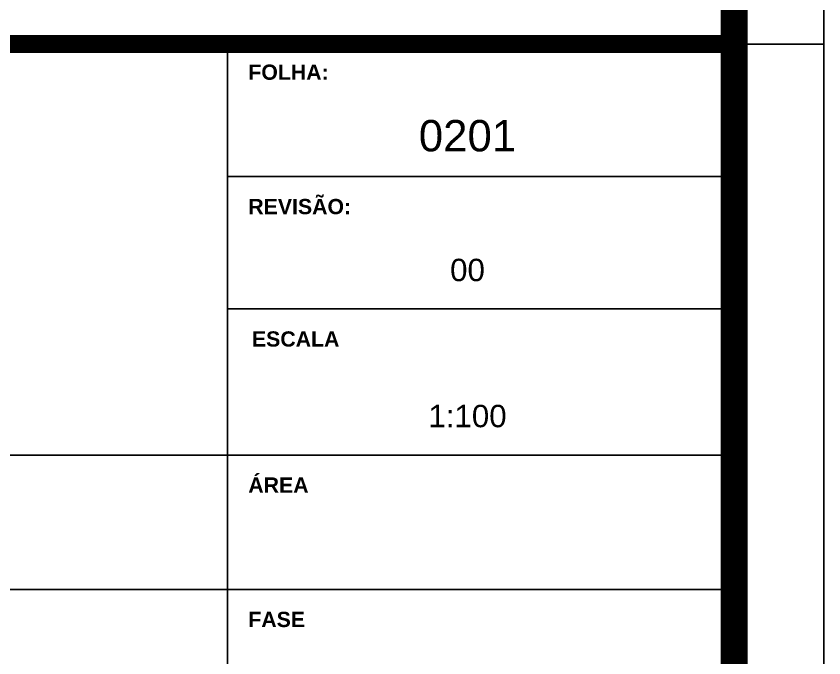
# Model space of a CAD drawing. Header units: millimetres. Extents: x -967 to 563, y -1588 to 506.
# Drawn here: x 130.77 to 139.79, y -272.52 to -265.35 of the extents above; entities that cross this region are included whole.
import ezdxf
from ezdxf.enums import TextEntityAlignment as Align

# ---------------------------------------------------------------- set-up
doc = ezdxf.new("R2010")
doc.units = ezdxf.units.MM
for name, color, linetype in [('00 - IMPPER - FOLHA - BORDAS', 1, 'Continuous'), ('00 - IMPPER - FOLHA - SELO', 253, 'Continuous'), ('00 - IMPPER - FOLHA - TEXTO', 1, 'Continuous')]:
    doc.layers.add(name, color=color, linetype=linetype)
doc.styles.add('IMPPER 1-100', font='arial.ttf', dxfattribs={"height": 0.17})

# ---------------------------------------------------------------- blocks, each defined once
blk = doc.blocks.new('a0 impper')
at = {"layer": '00 - IMPPER - FOLHA - BORDAS'}
blk.add_line((2818.9892, 1145.4109), (2819.9892, 1145.4109), dxfattribs=at)
blk.add_lwpolyline([(2701.0892, 1145.4109), (2701.0892, 1115.7109), (2819.9892, 1115.7109), (2819.9892, 1199.8109), (2702.5892, 1199.8109)], dxfattribs=at)
at = {"layer": '00 - IMPPER - FOLHA - BORDAS', "const_width": 0.3}
blk.add_lwpolyline([(2703.5892, 1116.7109), (2818.9892, 1116.7109), (2818.9892, 1198.8109), (2703.5892, 1198.8109)], close=True, dxfattribs=at)
blk = doc.blocks.new('CARIMBO STORINI (LO) RO')
at = {"layer": '00 - IMPPER - FOLHA - SELO'}
for p, q in [((143.287, 56.575), (143.287, 45.7892)), ((143.287, 55.0971), (148.9429, 55.0971)), ((143.287, 53.6192), (148.9429, 53.6192)), ((131.4429, 51.9892), (148.9429, 51.9892)), ((131.4429, 50.4892), (148.9429, 50.4892))]:
    blk.add_line(p, q, dxfattribs=at)
at = {"layer": '00 - IMPPER - FOLHA - SELO', "color": 240, "true_color": 0xee2d35, "const_width": 0.2}
blk.add_lwpolyline([(131.4429, 56.575), (148.9429, 56.575)], dxfattribs=at)
blk.add_lwpolyline([(131.4429, 56.575), (148.9429, 56.575)], dxfattribs=at)
at = {"layer": '00 - IMPPER - FOLHA - SELO', "color": 2, "char_height": 0.17, "attachment_point": 1, "style": 'IMPPER 1-100'}
for s, insert in [('{\\fArial|b1|i0|c0|p34;FOLHA:}', (143.5179, 56.3471)), ('{\\fArial|b1|i0|c0|p34;REVISÃO:}', (143.5179, 54.8471)), ('{\\fArial|b1|i0|c0|p34;ESCALA}', (143.5585, 53.3692)), ('{\\fArial|b1|i0|c0|p34;ÁREA}', (143.5179, 51.7392)), ('{\\fArial|b1|i0|c0|p34;FASE}', (143.5179, 50.2392))]:
    blk.add_mtext_dynamic_manual_height_columns(s, width=3.980662, gutter_width=0.85, heights=[0], dxfattribs=dict(at, insert=insert))

msp = doc.modelspace()

# ---------------------------------------------------------------- block references
for name, p in [('a0 impper', (-2680.1975, -1411.0778)), ('CARIMBO STORINI (LO) RO', (-10.1512, -322.242))]:
    msp.add_blockref(name, p)

# ---------------------------------------------------------------- texts
at = {"layer": '00 - IMPPER - FOLHA - TEXTO', "style": 'IMPPER 1-100'}
for s, height, p in [('0201', 0.35, (135.8136, -266.8638)), ('00', 0.25, (135.8136, -268.3127)), ('1:100', 0.25, (135.8136, -269.9427))]:
    msp.add_text(s, height=height, dxfattribs=at).set_placement(p, align=Align.CENTER)

doc.saveas('drawing.dxf')
